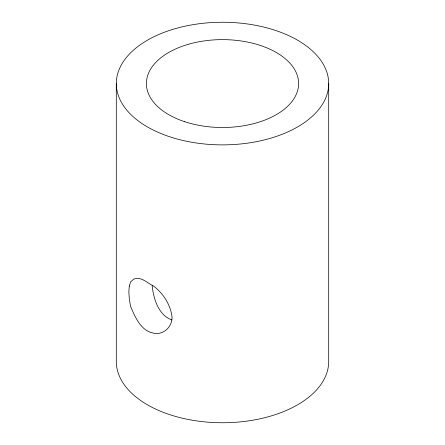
<?xml version="1.0" encoding="UTF-8"?>
<svg xmlns="http://www.w3.org/2000/svg" width="445" height="445" viewBox="0 0 445 445"><rect width="100%" height="100%" fill="white"/><g stroke="black" fill="none" stroke-linecap="round" stroke-linejoin="round"><path stroke-width="0.67" d="M171.926 319.966C158.298 315.143 153.536 298.556 152.118 285.573M328.705 83.565A106.205 61.315 0 0 1 169.4 136.665A106.205 61.315 0 0 1 169.4 30.466A106.205 61.315 0 0 1 328.705 83.565L328.705 361.435A106.205 61.315 0 0 1 222.5 422.75A106.205 61.315 0 0 1 116.295 361.435L116.295 83.565M129.284 286.096L128.85 291.82L129.284 298.756L130.58 306.421C135.069 316.823 140.731 330.718 153.241 333.06C163.165 335.541 172.198 327.008 172.07 317.241C170.641 304.758 163.265 293.3 153.241 285.824C147.022 282.97 141.009 276.034 133.589 279.171L130.58 281.969L129.284 286.096M184.441 121.618A76.112 43.944 0 0 0 298.612 83.565A76.112 43.944 0 0 0 184.441 45.512A76.112 43.944 0 0 0 184.441 121.618"/></g></svg>
